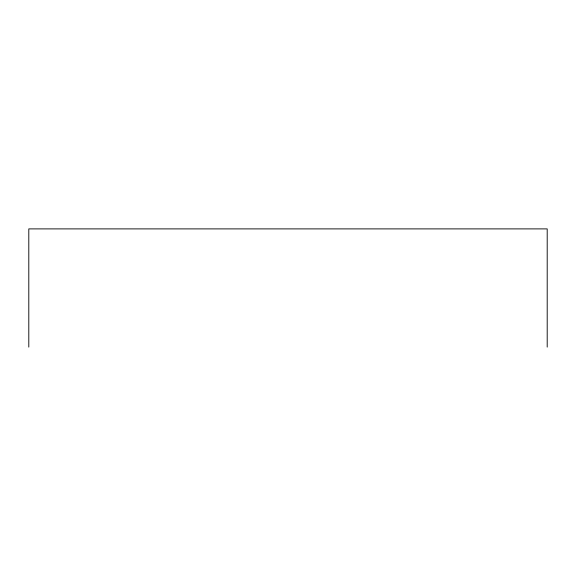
<?xml version="1.0" encoding="UTF-8"?>
<svg xmlns="http://www.w3.org/2000/svg" width="576" height="576" viewBox="0 0 576 576"><rect width="100%" height="100%" fill="white"/><g stroke="black" fill="none" stroke-linecap="round" stroke-linejoin="round"><path stroke-width="0.86" d="M547.2 347.105L547.2 228.895L28.8 228.895L28.8 347.105"/></g></svg>
